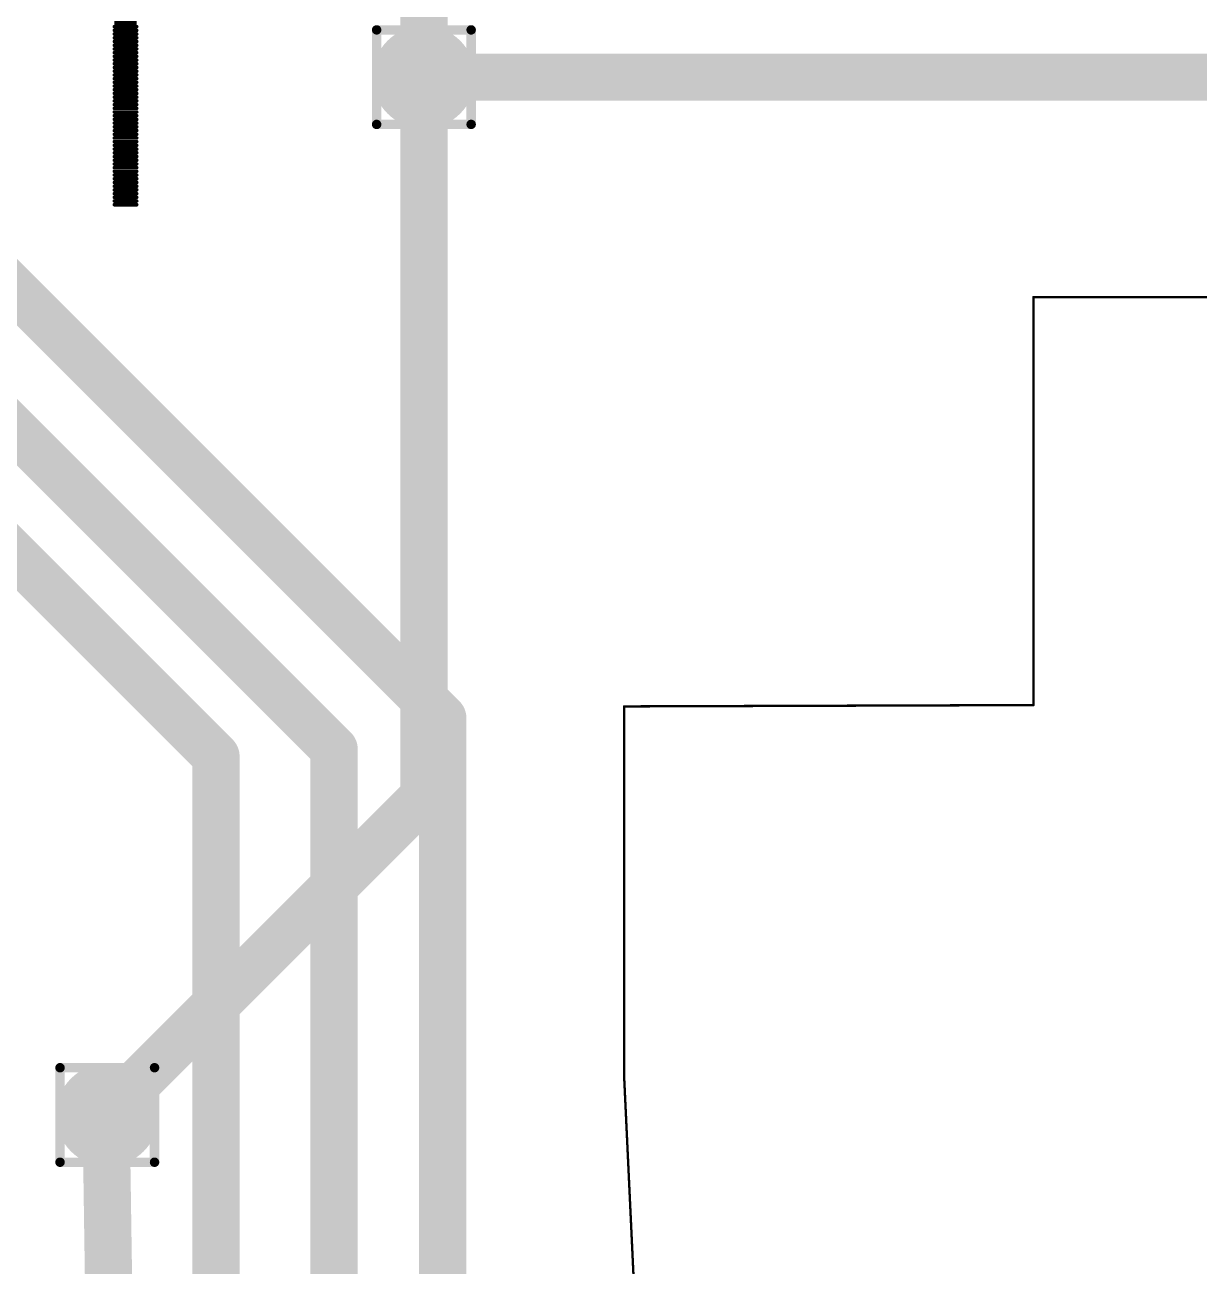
# Model space of a CAD drawing. Header units: millimetres. Extents: x 0 to 19.1, y 0 to 5.1.
# Drawn here: x 3.9675 to 4.2161, y 3.235 to 3.4977 of the extents above; entities that cross this region are included whole.
import ezdxf

# ---------------------------------------------------------------- set-up
doc = ezdxf.new("R2010")
doc.units = ezdxf.units.MM
doc.header["$MEASUREMENT"] = 0
for name, color, linetype in [('BottomLayer', 5, 'Continuous'), ('BottomSolder', 6, 'Continuous'), ('DrillDrawing', 1, 'Continuous'), ('Mechanical2', 216, 'Continuous'), ('TopLayer', 1, 'Continuous'), ('TopOverlay', 2, 'Continuous'), ('TopSolder', 216, 'Continuous'), ('ViaHoleLayer', 16, 'Continuous')]:
    doc.layers.add(name, color=color, linetype=linetype)

msp = doc.modelspace()

# ---------------------------------------------------------------- hatches: boundary and pattern name
at = {"layer": 'BottomLayer'}
h = msp.add_hatch(color=5, dxfattribs=at)
edge = h.paths.add_edge_path()
edge.add_arc((4.052, 3.48662), 0.00689, 0, 360)
h = msp.add_hatch(color=5, dxfattribs=at)
edge = h.paths.add_edge_path()
edge.add_arc((3.985, 3.267), 0.00689, 0, 360)
at = {"layer": 'BottomSolder'}
h = msp.add_hatch(color=6, dxfattribs=at)
edge = h.paths.add_edge_path()
edge.add_arc((4.052, 3.48662), 0.01089, 0, 360)
h = msp.add_hatch(color=6, dxfattribs=at)
edge = h.paths.add_edge_path()
edge.add_arc((3.985, 3.267), 0.01089, 0, 360)
at = {"layer": 'TopLayer'}
h = msp.add_hatch(color=1, dxfattribs=at)
edge = h.paths.add_edge_path()
edge.add_arc((4.052, 3.48662), 0.00689, 0, 360)
h = msp.add_hatch(color=1, dxfattribs=at)
edge = h.paths.add_edge_path()
edge.add_arc((3.985, 3.267), 0.00689, 0, 360)
at = {"layer": 'TopSolder'}
h = msp.add_hatch(color=216, dxfattribs=at)
edge = h.paths.add_edge_path()
edge.add_arc((4.052, 3.48662), 0.01089, 0, 360)
h = msp.add_hatch(color=216, dxfattribs=at)
edge = h.paths.add_edge_path()
edge.add_arc((3.985, 3.267), 0.01089, 0, 360)
at = {"layer": 'ViaHoleLayer'}
h = msp.add_hatch(color=16, dxfattribs=at)
edge = h.paths.add_edge_path()
edge.add_arc((4.052, 3.48662), 0.00394, 0, 360)
h = msp.add_hatch(color=16, dxfattribs=at)
edge = h.paths.add_edge_path()
edge.add_arc((3.985, 3.267), 0.00394, 0, 360)

# ---------------------------------------------------------------- linework, layer by layer
at = {"layer": 'BottomLayer', "const_width": 0.01}
for points in [[(3.77719, 3.6298), (4.056, 3.351)], [(3.7571, 3.6203), (4.033, 3.3444)], [(3.73782, 3.61307), (4.008, 3.3429)], [(4.052, 3.48662), (4.28855, 3.48662)], [(4.056, 3.14348), (4.056, 3.351)], [(4.033, 3.19544), (4.033, 3.3444)], [(4.008, 3.19541), (4.008, 3.3429)], [(3.98475, 3.26675), (3.985, 3.267)], [(3.98475, 3.26675), (3.98475, 3.26675)]]:
    msp.add_lwpolyline(points, dxfattribs=at)
at = {"layer": 'BottomLayer', "const_width": 0.005}
for points in [[(4.0495, 3.48662, 1), (4.0545, 3.48662, 1)], [(4.0535, 3.351, 1), (4.0585, 3.351, 1)], [(4.0535, 3.351, 1), (4.0585, 3.351, 1)], [(4.0305, 3.3444, 1), (4.0355, 3.3444, 1)], [(4.0305, 3.3444, 1), (4.0355, 3.3444, 1)], [(4.0055, 3.3429, 1), (4.0105, 3.3429, 1)], [(4.0055, 3.3429, 1), (4.0105, 3.3429, 1)], [(3.98225, 3.26675, 1), (3.98725, 3.26675, 1)], [(3.98225, 3.26675, 1), (3.98725, 3.26675, 1)], [(3.98225, 3.26675, 1), (3.98725, 3.26675, 1)], [(3.98225, 3.26675, 1), (3.98725, 3.26675, 1)], [(3.9825, 3.267, 1), (3.9875, 3.267, 1)]]:
    msp.add_lwpolyline(points, format="xyb", close=True, dxfattribs=at)
at = {"layer": 'BottomLayer', "const_width": 0.01}
msp.add_lwpolyline([(4.24996, 2.50181, -0.184306), (3.98475, 3.26675)], format="xyb", dxfattribs=at)
at = {"layer": 'DrillDrawing', "const_width": 0.002}
for points in [[(4.042, 3.49662), (4.062, 3.49662)], [(4.042, 3.47662), (4.042, 3.49662)], [(4.062, 3.47662), (4.062, 3.49662)], [(4.042, 3.47662), (4.062, 3.47662)], [(3.975, 3.277), (3.995, 3.277)], [(3.975, 3.257), (3.975, 3.277)], [(3.995, 3.257), (3.995, 3.277)], [(3.975, 3.257), (3.995, 3.257)]]:
    msp.add_lwpolyline(points, dxfattribs=at)
at = {"layer": 'DrillDrawing', "const_width": 0.001}
for points in [[(4.0415, 3.49662, 1), (4.0425, 3.49662, 1)], [(4.0415, 3.49662, 1), (4.0425, 3.49662, 1)], [(4.0615, 3.49662, 1), (4.0625, 3.49662, 1)], [(4.0615, 3.49662, 1), (4.0625, 3.49662, 1)], [(4.0415, 3.47662, 1), (4.0425, 3.47662, 1)], [(4.0415, 3.47662, 1), (4.0425, 3.47662, 1)], [(4.0615, 3.47662, 1), (4.0625, 3.47662, 1)], [(4.0615, 3.47662, 1), (4.0625, 3.47662, 1)], [(3.9745, 3.277, 1), (3.9755, 3.277, 1)], [(3.9745, 3.277, 1), (3.9755, 3.277, 1)], [(3.9945, 3.277, 1), (3.9955, 3.277, 1)], [(3.9945, 3.277, 1), (3.9955, 3.277, 1)], [(3.9745, 3.257, 1), (3.9755, 3.257, 1)], [(3.9745, 3.257, 1), (3.9755, 3.257, 1)], [(3.9945, 3.257, 1), (3.9955, 3.257, 1)], [(3.9945, 3.257, 1), (3.9955, 3.257, 1)]]:
    msp.add_lwpolyline(points, format="xyb", close=True, dxfattribs=at)
at = {"layer": 'Mechanical2', "const_width": 0.0005}
for points in [[(4.18099, 3.44007), (4.2595, 3.44007)], [(4.18099, 3.35374), (4.18099, 3.44007)], [(4.09438, 3.35346), (4.18099, 3.35374)], [(4.09438, 3.275), (4.09438, 3.35346)]]:
    msp.add_lwpolyline(points, dxfattribs=at)
at = {"layer": 'Mechanical2', "const_width": 0.00025}
for points in [[(4.18087, 3.44007, 1), (4.18112, 3.44007, 1)], [(4.18087, 3.44007, 1), (4.18112, 3.44007, 1)], [(4.09425, 3.35346, 1), (4.0945, 3.35346, 1)], [(4.09425, 3.35346, 1), (4.0945, 3.35346, 1)], [(4.18087, 3.35374, 1), (4.18112, 3.35374, 1)], [(4.18087, 3.35374, 1), (4.18112, 3.35374, 1)], [(4.09425, 3.275, 1), (4.0945, 3.275, 1)], [(4.09425, 3.275, 1), (4.0945, 3.275, 1)]]:
    msp.add_lwpolyline(points, format="xyb", close=True, dxfattribs=at)
at = {"layer": 'Mechanical2', "const_width": 0.0005}
for points in [[(5.05741, 1.97984, -0.36771), (3.95607, 3.275)], [(5.07965, 2.11633, -0.367671), (4.09438, 3.275)]]:
    msp.add_lwpolyline(points, format="xyb", dxfattribs=at)
at = {"layer": 'TopLayer', "const_width": 0.01}
for points in [[(4.052, 3.48662), (4.052, 3.706)], [(4.052, 3.3344), (4.052, 3.48662)], [(3.985, 3.2674), (4.052, 3.3344)]]:
    msp.add_lwpolyline(points, dxfattribs=at)
at = {"layer": 'TopLayer', "const_width": 0.005}
for points in [[(4.0495, 3.48662, 1), (4.0545, 3.48662, 1)], [(4.0495, 3.48662, 1), (4.0545, 3.48662, 1)], [(4.0495, 3.3344, 1), (4.0545, 3.3344, 1)], [(4.0495, 3.3344, 1), (4.0545, 3.3344, 1)], [(3.9825, 3.2674, 1), (3.9875, 3.2674, 1)]]:
    msp.add_lwpolyline(points, format="xyb", close=True, dxfattribs=at)
at = {"layer": 'TopOverlay', "const_width": 0.000785}
for points in [[(3.9865, 3.49808), (3.99121, 3.49808)], [(3.9865, 3.4973), (3.99121, 3.4973)], [(3.9865, 3.49651), (3.99121, 3.49651)], [(3.9865, 3.49573), (3.99121, 3.49573)], [(3.9865, 3.49494), (3.99121, 3.49494)], [(3.9865, 3.49416), (3.99121, 3.49416)], [(3.9865, 3.49337), (3.99121, 3.49337)], [(3.9865, 3.49259), (3.99121, 3.49259)], [(3.9865, 3.4918), (3.99121, 3.4918)], [(3.9865, 3.49102), (3.99121, 3.49102)], [(3.9865, 3.49023), (3.99121, 3.49023)], [(3.9865, 3.48945), (3.99121, 3.48945)], [(3.9865, 3.48866), (3.99121, 3.48866)], [(3.9865, 3.48788), (3.99121, 3.48788)], [(3.9865, 3.48709), (3.99121, 3.48709)], [(3.9865, 3.48631), (3.99121, 3.48631)], [(3.9865, 3.48552), (3.99121, 3.48552)], [(3.9865, 3.48474), (3.99121, 3.48474)], [(3.9865, 3.48395), (3.99121, 3.48395)], [(3.9865, 3.48317), (3.99121, 3.48317)], [(3.9865, 3.48238), (3.99121, 3.48238)], [(3.9865, 3.4816), (3.99121, 3.4816)], [(3.9865, 3.48081), (3.99121, 3.48081)], [(3.9865, 3.48003), (3.99121, 3.48003)], [(3.9865, 3.47924), (3.99121, 3.47924)], [(3.9865, 3.47846), (3.99121, 3.47846)], [(3.9865, 3.47767), (3.99121, 3.47767)], [(3.9865, 3.47689), (3.99121, 3.47689)], [(3.9865, 3.4761), (3.99121, 3.4761)], [(3.9865, 3.47532), (3.99121, 3.47532)], [(3.9865, 3.47453), (3.99121, 3.47453)], [(3.9865, 3.47375), (3.99121, 3.47375)], [(3.9865, 3.47296), (3.99121, 3.47296)], [(3.9865, 3.47218), (3.99121, 3.47218)], [(3.9865, 3.47139), (3.99121, 3.47139)], [(3.9865, 3.47061), (3.99121, 3.47061)], [(3.9865, 3.46982), (3.99121, 3.46982)], [(3.9865, 3.46904), (3.99121, 3.46904)], [(3.9865, 3.46825), (3.99121, 3.46825)], [(3.9865, 3.46747), (3.99121, 3.46747)], [(3.9865, 3.46668), (3.99121, 3.46668)], [(3.9865, 3.4659), (3.99121, 3.4659)], [(3.9865, 3.46511), (3.99121, 3.46511)], [(3.9865, 3.46433), (3.99121, 3.46433)], [(3.9865, 3.46354), (3.99121, 3.46354)], [(3.9865, 3.46276), (3.99121, 3.46276)], [(3.9865, 3.46197), (3.99121, 3.46197)], [(3.9865, 3.46119), (3.99121, 3.46119)], [(3.9865, 3.4604), (3.99121, 3.4604)], [(3.9865, 3.45962), (3.99121, 3.45962)]]:
    msp.add_lwpolyline(points, dxfattribs=at)
at = {"layer": 'TopOverlay', "const_width": 0.000392}
for points in [[(3.98631, 3.4973, 1), (3.9867, 3.4973, 1)], [(3.98631, 3.49651, 1), (3.9867, 3.49651, 1)], [(3.99102, 3.4973, 1), (3.99141, 3.4973, 1)], [(3.99102, 3.49651, 1), (3.99141, 3.49651, 1)], [(3.98631, 3.49573, 1), (3.9867, 3.49573, 1)], [(3.98631, 3.49494, 1), (3.9867, 3.49494, 1)], [(3.98631, 3.49416, 1), (3.9867, 3.49416, 1)], [(3.98631, 3.49337, 1), (3.9867, 3.49337, 1)], [(3.99102, 3.49573, 1), (3.99141, 3.49573, 1)], [(3.99102, 3.49494, 1), (3.99141, 3.49494, 1)], [(3.99102, 3.49416, 1), (3.99141, 3.49416, 1)], [(3.99102, 3.49337, 1), (3.99141, 3.49337, 1)], [(3.98631, 3.49259, 1), (3.9867, 3.49259, 1)], [(3.98631, 3.4918, 1), (3.9867, 3.4918, 1)], [(3.98631, 3.49102, 1), (3.9867, 3.49102, 1)], [(3.99102, 3.49259, 1), (3.99141, 3.49259, 1)], [(3.99102, 3.4918, 1), (3.99141, 3.4918, 1)], [(3.99102, 3.49102, 1), (3.99141, 3.49102, 1)], [(3.98631, 3.49023, 1), (3.9867, 3.49023, 1)], [(3.98631, 3.48945, 1), (3.9867, 3.48945, 1)], [(3.98631, 3.48866, 1), (3.9867, 3.48866, 1)], [(3.99102, 3.49023, 1), (3.99141, 3.49023, 1)], [(3.99102, 3.48945, 1), (3.99141, 3.48945, 1)], [(3.99102, 3.48866, 1), (3.99141, 3.48866, 1)], [(3.98631, 3.48788, 1), (3.9867, 3.48788, 1)], [(3.98631, 3.48709, 1), (3.9867, 3.48709, 1)], [(3.98631, 3.48631, 1), (3.9867, 3.48631, 1)], [(3.98631, 3.48552, 1), (3.9867, 3.48552, 1)], [(3.99102, 3.48788, 1), (3.99141, 3.48788, 1)], [(3.99102, 3.48709, 1), (3.99141, 3.48709, 1)], [(3.99102, 3.48631, 1), (3.99141, 3.48631, 1)], [(3.99102, 3.48552, 1), (3.99141, 3.48552, 1)], [(3.98631, 3.48474, 1), (3.9867, 3.48474, 1)], [(3.98631, 3.48395, 1), (3.9867, 3.48395, 1)], [(3.98631, 3.48317, 1), (3.9867, 3.48317, 1)], [(3.99102, 3.48474, 1), (3.99141, 3.48474, 1)], [(3.99102, 3.48395, 1), (3.99141, 3.48395, 1)], [(3.99102, 3.48317, 1), (3.99141, 3.48317, 1)], [(3.98631, 3.48238, 1), (3.9867, 3.48238, 1)], [(3.98631, 3.4816, 1), (3.9867, 3.4816, 1)], [(3.98631, 3.48081, 1), (3.9867, 3.48081, 1)], [(3.99102, 3.48238, 1), (3.99141, 3.48238, 1)], [(3.99102, 3.4816, 1), (3.99141, 3.4816, 1)], [(3.99102, 3.48081, 1), (3.99141, 3.48081, 1)], [(3.98631, 3.48003, 1), (3.9867, 3.48003, 1)], [(3.98631, 3.47924, 1), (3.9867, 3.47924, 1)], [(3.98631, 3.47846, 1), (3.9867, 3.47846, 1)], [(3.98631, 3.47767, 1), (3.9867, 3.47767, 1)], [(3.99102, 3.48003, 1), (3.99141, 3.48003, 1)], [(3.99102, 3.47924, 1), (3.99141, 3.47924, 1)], [(3.99102, 3.47846, 1), (3.99141, 3.47846, 1)], [(3.99102, 3.47767, 1), (3.99141, 3.47767, 1)], [(3.98631, 3.47689, 1), (3.9867, 3.47689, 1)], [(3.98631, 3.4761, 1), (3.9867, 3.4761, 1)], [(3.98631, 3.47532, 1), (3.9867, 3.47532, 1)], [(3.99102, 3.47689, 1), (3.99141, 3.47689, 1)], [(3.99102, 3.4761, 1), (3.99141, 3.4761, 1)], [(3.99102, 3.47532, 1), (3.99141, 3.47532, 1)], [(3.98631, 3.47453, 1), (3.9867, 3.47453, 1)], [(3.98631, 3.47375, 1), (3.9867, 3.47375, 1)], [(3.98631, 3.47296, 1), (3.9867, 3.47296, 1)], [(3.99102, 3.47453, 1), (3.99141, 3.47453, 1)], [(3.99102, 3.47375, 1), (3.99141, 3.47375, 1)], [(3.99102, 3.47296, 1), (3.99141, 3.47296, 1)], [(3.98631, 3.47218, 1), (3.9867, 3.47218, 1)], [(3.98631, 3.47139, 1), (3.9867, 3.47139, 1)], [(3.98631, 3.47061, 1), (3.9867, 3.47061, 1)], [(3.98631, 3.46982, 1), (3.9867, 3.46982, 1)], [(3.99102, 3.47218, 1), (3.99141, 3.47218, 1)], [(3.99102, 3.47139, 1), (3.99141, 3.47139, 1)], [(3.99102, 3.47061, 1), (3.99141, 3.47061, 1)], [(3.99102, 3.46982, 1), (3.99141, 3.46982, 1)], [(3.98631, 3.46904, 1), (3.9867, 3.46904, 1)], [(3.98631, 3.46825, 1), (3.9867, 3.46825, 1)], [(3.98631, 3.46747, 1), (3.9867, 3.46747, 1)], [(3.99102, 3.46904, 1), (3.99141, 3.46904, 1)], [(3.99102, 3.46825, 1), (3.99141, 3.46825, 1)], [(3.99102, 3.46747, 1), (3.99141, 3.46747, 1)], [(3.98631, 3.46668, 1), (3.9867, 3.46668, 1)], [(3.98631, 3.4659, 1), (3.9867, 3.4659, 1)], [(3.98631, 3.46511, 1), (3.9867, 3.46511, 1)], [(3.99102, 3.46668, 1), (3.99141, 3.46668, 1)], [(3.99102, 3.4659, 1), (3.99141, 3.4659, 1)], [(3.99102, 3.46511, 1), (3.99141, 3.46511, 1)], [(3.98631, 3.46433, 1), (3.9867, 3.46433, 1)], [(3.98631, 3.46354, 1), (3.9867, 3.46354, 1)], [(3.98631, 3.46276, 1), (3.9867, 3.46276, 1)], [(3.98631, 3.46197, 1), (3.9867, 3.46197, 1)], [(3.99102, 3.46433, 1), (3.99141, 3.46433, 1)], [(3.99102, 3.46354, 1), (3.99141, 3.46354, 1)], [(3.99102, 3.46276, 1), (3.99141, 3.46276, 1)], [(3.99102, 3.46197, 1), (3.99141, 3.46197, 1)], [(3.98631, 3.46119, 1), (3.9867, 3.46119, 1)], [(3.98631, 3.4604, 1), (3.9867, 3.4604, 1)], [(3.98631, 3.45962, 1), (3.9867, 3.45962, 1)], [(3.99102, 3.46119, 1), (3.99141, 3.46119, 1)], [(3.99102, 3.4604, 1), (3.99141, 3.4604, 1)], [(3.99102, 3.45962, 1), (3.99141, 3.45962, 1)]]:
    msp.add_lwpolyline(points, format="xyb", close=True, dxfattribs=at)

doc.saveas('drawing.dxf')
